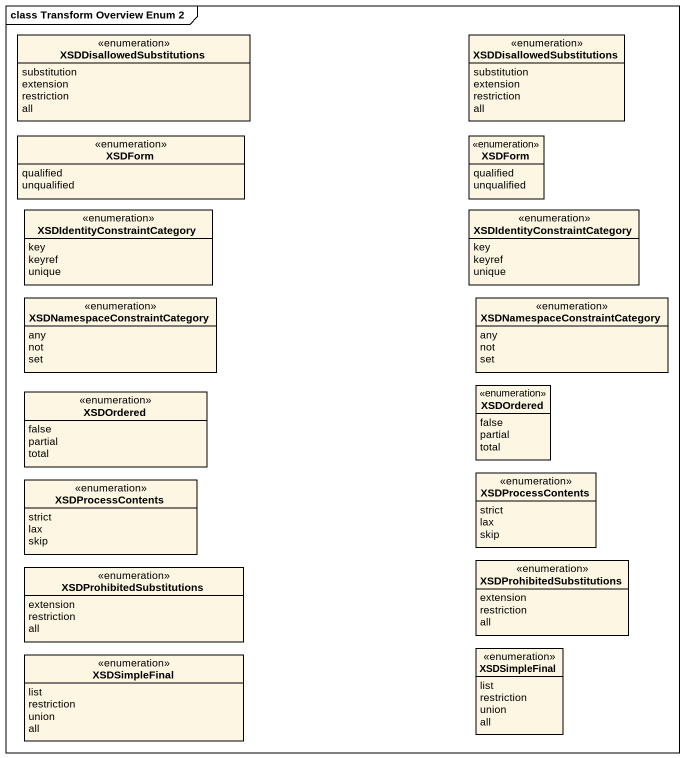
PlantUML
@startuml
mainframe class Transform Overview Enum 2
hide circle
hide empty members
enum XSDDisallowedSubstitutions {
  substitution
  extension
  restriction
  all
}
enum "XSDDisallowedSubstitutions" as XSDDisallowedSubstitutions_2 {
  substitution
  extension
  restriction
  all
}
enum XSDForm {
  qualified
  unqualified
}
enum "XSDForm" as XSDForm_2 {
  qualified
  unqualified
}
enum "XSDIdentityConstraintCategory" as XSDIdentityConstraintCategor {
  key
  keyref
  unique
}
enum "XSDIdentityConstraintCategory" as XSDIdentityConstraintCategor_2 {
  key
  keyref
  unique
}
enum "XSDNamespaceConstraintCategory" as XSDNamespaceConstraintCatego {
  any
  not
  set
}
enum "XSDNamespaceConstraintCategory" as XSDNamespaceConstraintCatego_2 {
  any
  not
  set
}
enum XSDOrdered {
  false
  partial
  total
}
enum "XSDOrdered" as XSDOrdered_2 {
  false
  partial
  total
}
enum XSDProcessContents {
  strict
  lax
  skip
}
enum "XSDProcessContents" as XSDProcessContents_2 {
  strict
  lax
  skip
}
enum XSDProhibitedSubstitutions {
  extension
  restriction
  all
}
enum "XSDProhibitedSubstitutions" as XSDProhibitedSubstitutions_2 {
  extension
  restriction
  all
}
enum XSDSimpleFinal {
  list
  restriction
  union
  all
}
enum "XSDSimpleFinal" as XSDSimpleFinal_2 {
  list
  restriction
  union
  all
}
@enduml
